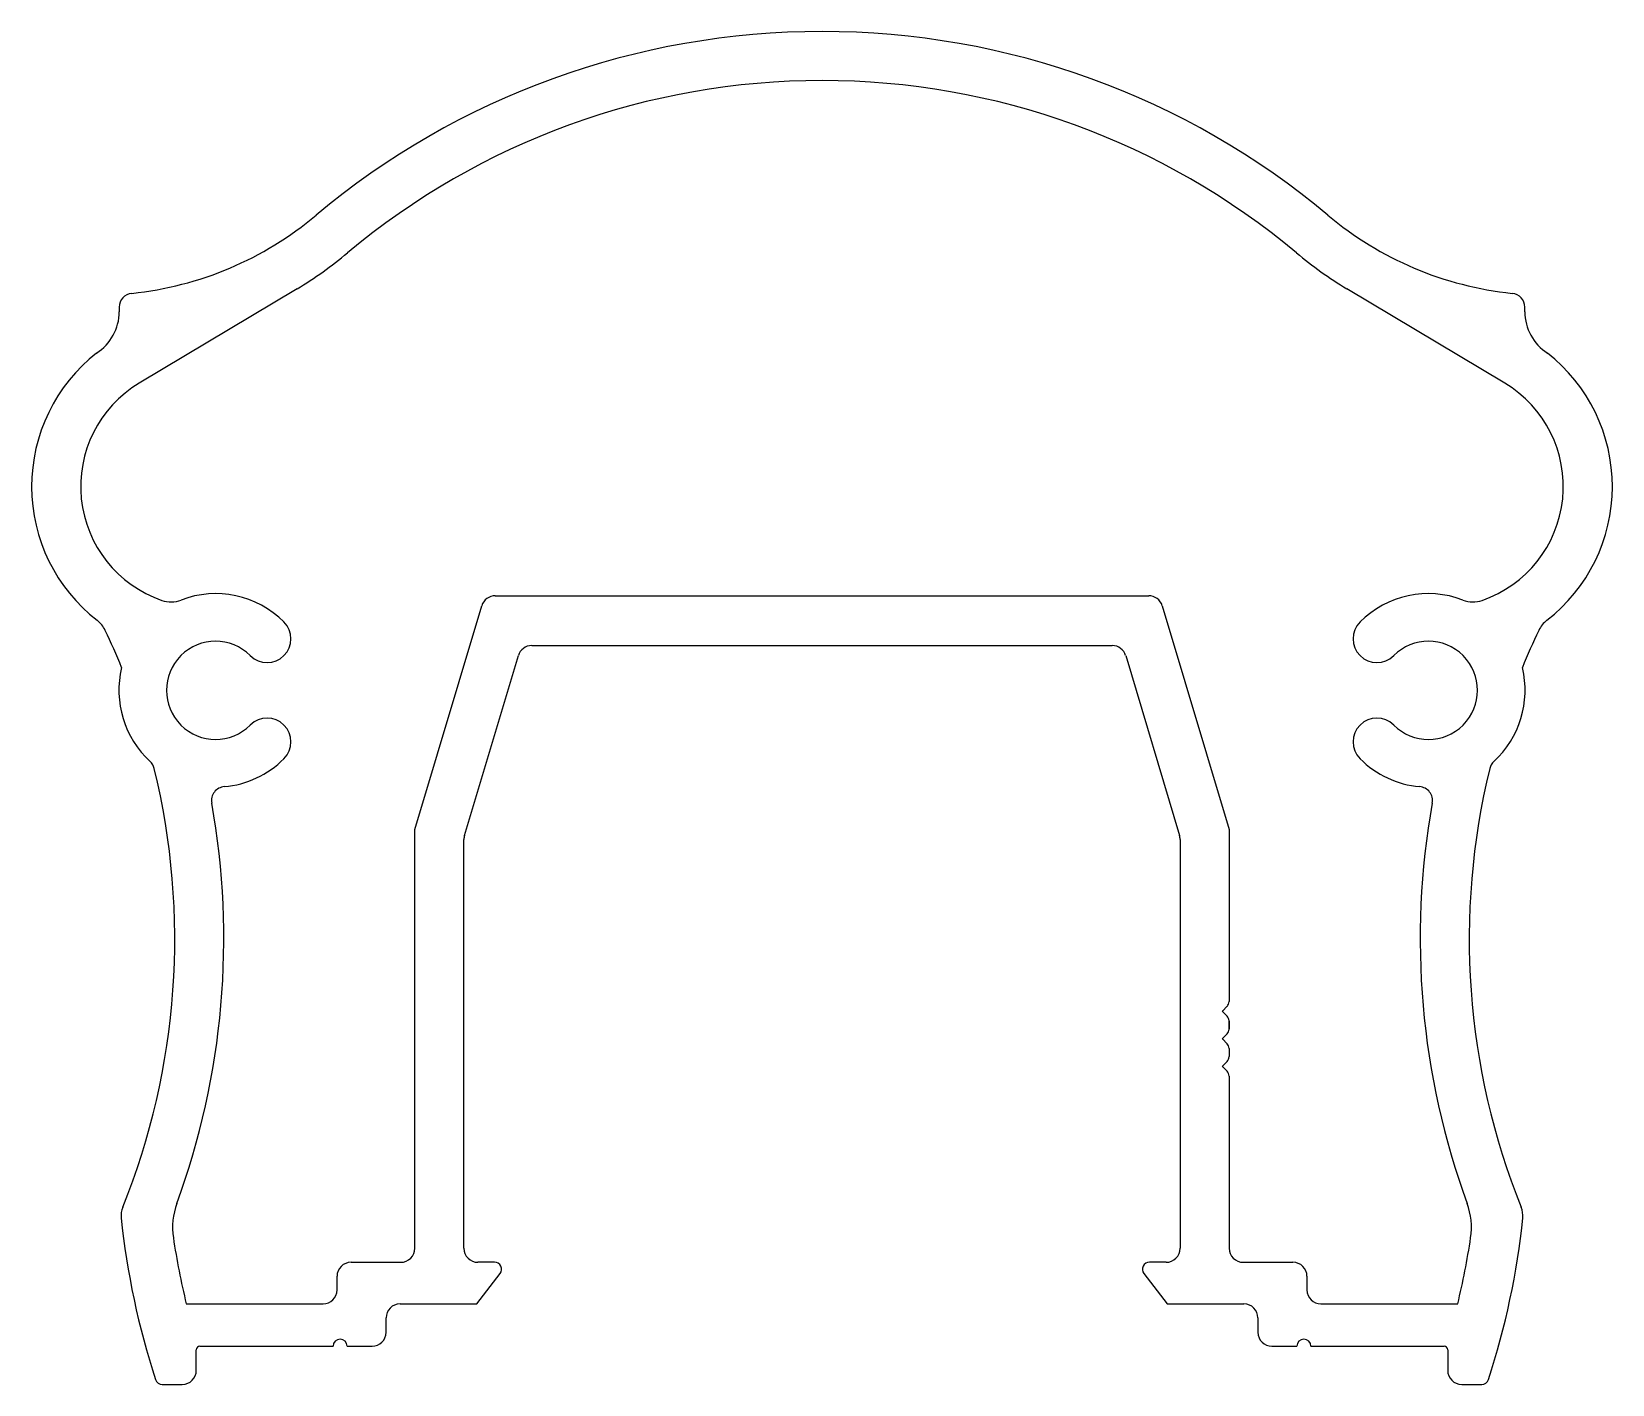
# Model space of a CAD drawing. Header units: inches. Extents: x -28.8 to 28.5, y 0.2 to 49.3.
import ezdxf

# ---------------------------------------------------------------- set-up
doc = ezdxf.new("R2010")
doc.units = ezdxf.units.IN
doc.header["$MEASUREMENT"] = 0
doc.layers.add('1', color=7, linetype='Continuous')

msp = doc.modelspace()

# ---------------------------------------------------------------- linework, layer by layer
at = {"color": 7, "linetype": 'Continuous'}
for p, q in [((-25.651, 39.264), (-25.651, 39.101)), ((25.297, 39.101), (25.297, 39.264)), ((-10.697, 27.001), (10.343, 27.001)), ((-13.135, 20.121), (-11.184, 26.639)), ((10.83, 26.639), (12.781, 20.121)), ((-13.156, 5.153), (-13.156, 19.975)), ((12.802, 19.975), (12.802, 5.153)), ((-12.045, 4.645), (-12.648, 4.645)), ((12.294, 4.645), (11.691, 4.645)), ((-12.685, 3.136), (-11.843, 4.237)), ((11.489, 4.237), (12.33, 3.136)), ((-15.47, 3.136), (-12.685, 3.136)), ((12.33, 3.136), (15.116, 3.136)), ((-15.978, 2.109), (-15.978, 2.628)), ((15.624, 2.628), (15.624, 2.109)), ((-22.856, 0.726), (-22.856, 1.474)), ((-22.729, 1.601), (-17.898, 1.601)), ((-17.39, 1.601), (-16.486, 1.601)), ((16.132, 1.601), (17.036, 1.601)), ((17.544, 1.601), (22.375, 1.601)), ((22.502, 1.474), (22.502, 0.726)), ((-24.093, 0.218), (-23.364, 0.218)), ((23.01, 0.218), (23.739, 0.218))]:
    msp.add_line(p, q, dxfattribs=at)
for centre, radius, start, end in [((-0.219, 20.787), 28.47, 89.9153, 129.99099), ((-0.135, 20.787), 28.47, 50.00901, 90.0847), ((-26.477, 52.09), 12.387, 275.93727, 309.99099), ((26.123, 52.09), 12.387, 230.00901, 264.06273), ((-25.143, 39.264), 0.508, 95.93727, 180), ((24.789, 39.264), 0.508, 0, 84.06273), ((-27.429, 39.101), 1.778, 302.64761, 360), ((27.075, 39.101), 1.778, 180, 237.35239), ((-22.684, 32.767), 6.142, 128.05371, 232.14649), ((22.33, 32.767), 6.142, 307.85351, 51.94629), ((-27.077, 27.115), 1.016, 25.41017, 52.14649), ((-49.702, 16.366), 26.065, 22.16876, 25.41017), ((49.348, 16.366), 26.065, 154.58983, 157.83124), ((26.722, 27.115), 1.016, 127.85351, 154.58983), ((-10.697, 26.493), 0.508, 90, 163.33504), ((10.343, 26.493), 0.508, 16.66496, 90), ((-22.157, 25.378), 3.505, 166.41469, 227.3951), ((21.803, 25.378), 3.505, 312.6049, 13.58531), ((-49.702, 16.366), 26.065, 338.09853, 13.71194), ((-24.874, 22.425), 0.508, 13.71194, 47.3951), ((49.348, 16.366), 26.065, 166.28806, 201.90147), ((24.519, 22.425), 0.508, 132.6049, 166.28806), ((-12.648, 19.975), 0.508, 163.33504, 180), ((12.294, 19.975), 0.508, 0, 16.66496), ((-24.822, 6.336), 0.762, 156.13584, 185.88872), ((24.467, 6.336), 0.762, 354.11128, 23.86416), ((2.493, 9.153), 28.222, 185.88872, 198.08212), ((-2.847, 9.153), 28.222, 341.91788, 354.11128), ((-12.648, 5.153), 0.508, 180, 270.00003), ((-12.045, 4.391), 0.254, 322.63362, 90.0002), ((11.691, 4.391), 0.254, 89.9998, 217.36638), ((12.294, 5.153), 0.508, 269.99997, 360), ((-15.47, 2.628), 0.508, 90.00001, 180), ((15.116, 2.628), 0.508, 360, 89.99999), ((-17.644, 1.601), 0.254, 0, 180), ((-16.486, 2.109), 0.508, 270.00001, 360), ((16.132, 2.109), 0.508, 180, 269.99999), ((17.29, 1.601), 0.254, 0, 180), ((-22.729, 1.474), 0.127, 90, 180), ((22.375, 1.474), 0.127, 0, 90), ((-23.364, 0.726), 0.508, 270, 360), ((23.01, 0.726), 0.508, 180, 270), ((-24.093, 0.472), 0.254, 198.08212, 270), ((23.739, 0.472), 0.254, 270, 341.91788)]:
    msp.add_arc(centre, radius, start, end, dxfattribs=at)
at = {"layer": '1', "color": 7, "linetype": 'Continuous'}
for p, q in [((-19.205, 39.933), (-24.924, 36.512)), ((24.57, 36.512), (18.851, 39.933)), ((-12.019, 28.807), (11.665, 28.807)), ((-14.934, 20.338), (-12.508, 28.444)), ((12.154, 28.444), (14.58, 20.338)), ((-14.934, 5.153), (-14.934, 20.338)), ((14.58, 20.338), (14.58, 14.099)), ((14.507, 13.923), (14.336, 13.751)), ((14.58, 14.099), (14.58, 14.099)), ((14.336, 13.74), (14.507, 13.569)), ((14.58, 13.392), (14.58, 13.099)), ((14.58, 13.099), (14.58, 13.392)), ((14.58, 13.392), (14.58, 13.099)), ((14.58, 13.099), (14.58, 13.392)), ((14.58, 13.392), (14.58, 13.099)), ((14.507, 12.923), (14.336, 12.752)), ((14.336, 12.74), (14.507, 12.569)), ((14.58, 12.392), (14.58, 12.099)), ((14.507, 11.923), (14.336, 11.752)), ((14.336, 11.74), (14.507, 11.569)), ((14.58, 11.392), (14.58, 5.153)), ((-17.248, 4.645), (-15.442, 4.645)), ((15.088, 4.645), (16.894, 4.645)), ((-17.756, 3.644), (-17.756, 4.137)), ((17.402, 4.137), (17.402, 3.644)), ((-23.219, 3.136), (-18.264, 3.136)), ((17.91, 3.136), (22.864, 3.136))]:
    msp.add_line(p, q, dxfattribs=at)
for centre, radius, start, end in [((-0.219, 20.787), 26.692, 89.90966, 129.99099), ((-0.135, 20.787), 26.692, 50.00901, 90.09034), ((-26.477, 52.09), 14.165, 300.88764, 309.99099), ((26.123, 52.09), 14.165, 230.00901, 239.11236), ((-22.684, 32.767), 4.364, 120.88764, 251.01373), ((22.33, 32.767), 4.364, 288.98627, 59.11236), ((-23.773, 29.601), 1.016, 251.01372, 290.94593), ((-22.157, 25.378), 3.505, 45, 110.94593), ((-12.019, 28.297), 0.51, 90, 163.33504), ((11.665, 28.297), 0.51, 16.66496, 90), ((21.803, 25.378), 3.505, 69.05407, 135), ((23.419, 29.601), 1.016, 249.05407, 288.98627), ((-20.289, 27.246), 0.864, 225, 45), ((19.935, 27.246), 0.864, 135, 315), ((-22.157, 25.378), 1.778, 45, 315), ((21.803, 25.378), 1.778, 225, 135), ((-20.289, 23.51), 0.864, 315, 135), ((19.935, 23.51), 0.864, 45, 225), ((-22.157, 25.378), 3.505, 275.12728, 315), ((21.803, 25.378), 3.505, 225, 264.87272), ((-21.798, 21.381), 0.508, 95.12729, 190.18818), ((21.444, 21.381), 0.508, 349.81182, 84.87271), ((-49.702, 16.366), 27.843, 339.86367, 10.18819), ((49.348, 16.366), 27.843, 169.81181, 200.13633), ((14.33, 14.099), 0.25, 315, 360), ((14.341, 13.746), 0.008, 135, 225), ((14.33, 13.392), 0.25, 0, 45), ((14.341, 12.746), 0.008, 135, 225), ((14.33, 13.099), 0.25, 315, 0), ((14.33, 12.392), 0.25, 360, 45), ((14.33, 12.099), 0.25, 315, 360), ((14.341, 11.746), 0.008, 135, 225), ((14.33, 11.392), 0.25, 0, 45), ((-21.176, 5.907), 2.54, 159.86367, 188.44593), ((20.822, 5.907), 2.54, 351.55407, 20.13633), ((2.493, 9.422), 26.469, 188.44593, 193.73789), ((-2.847, 9.422), 26.469, 346.26211, 351.55407), ((-17.248, 4.137), 0.508, 89.99998, 180), ((-15.442, 5.153), 0.508, 269.99997, 359.99999), ((15.088, 5.153), 0.508, 180, 270.00002), ((16.894, 4.137), 0.508, 0.00001, 90.00003), ((-18.264, 3.644), 0.508, 270, 360), ((17.91, 3.644), 0.508, 180, 270)]:
    msp.add_arc(centre, radius, start, end, dxfattribs=at)

doc.saveas('drawing.dxf')
